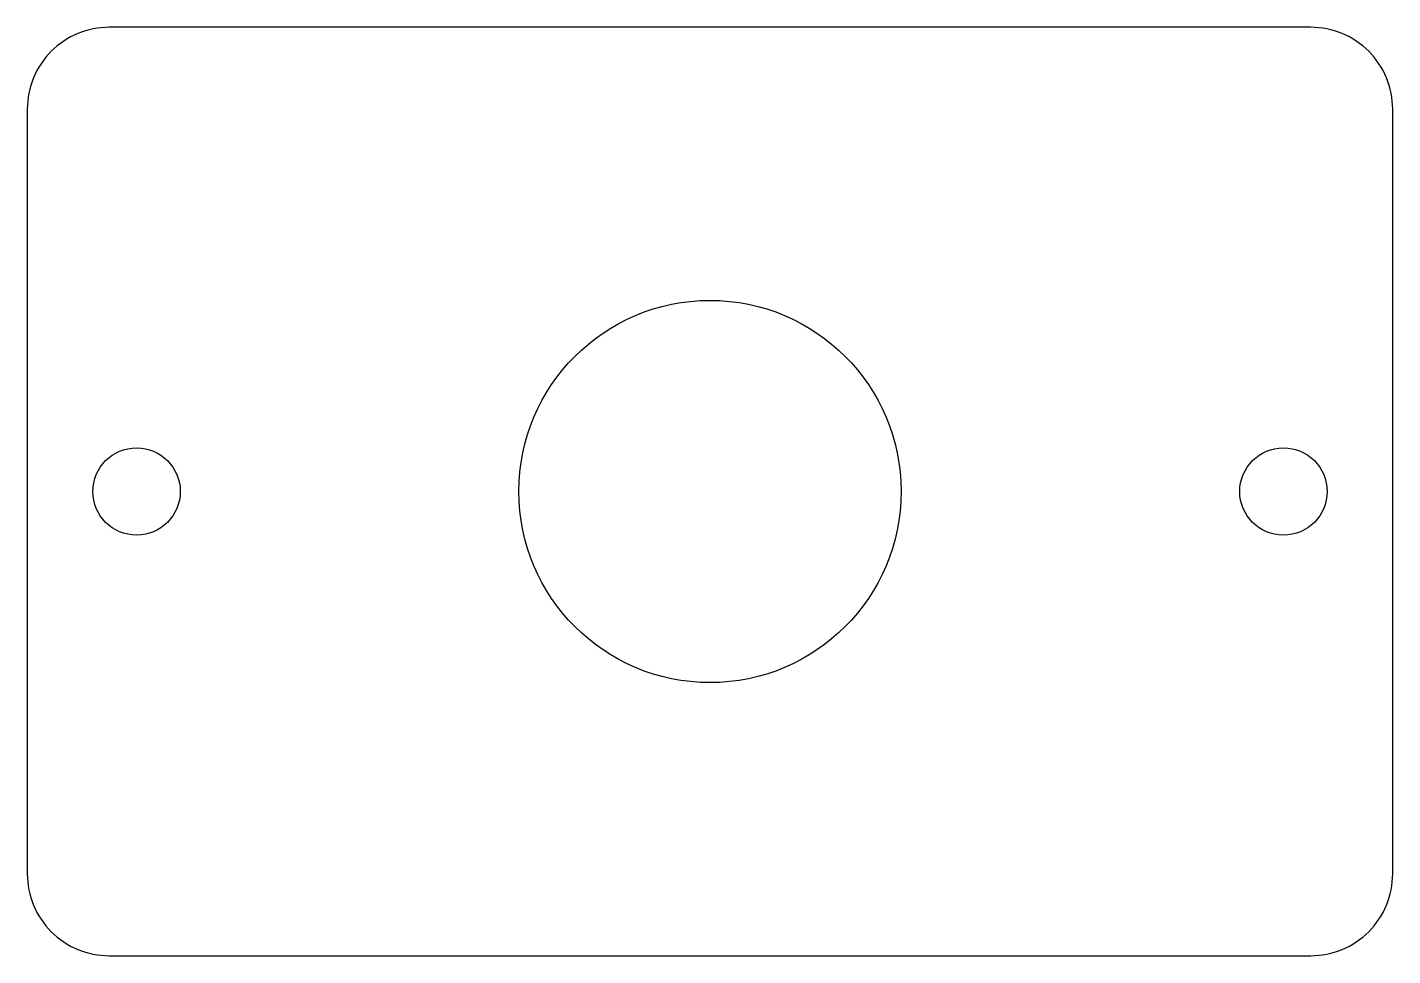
# Model space of a CAD drawing. Header units: millimetres. Extents: x -25 to 25, y -83 to -49.
import ezdxf

# ---------------------------------------------------------------- set-up
doc = ezdxf.new("R2010")
doc.units = ezdxf.units.MM
doc.layers.get('0').update_dxf_attribs({"linetype": 'CONTINUOUS'})

msp = doc.modelspace()

# ---------------------------------------------------------------- linework, layer by layer
msp.add_lwpolyline([(22, -83, 0.414214), (25, -80), (25, -52, 0.414214), (22, -49), (-22, -49, 0.414214), (-25, -52), (-25, -80, 0.414214), (-22, -83)], format="xyb", close=True)
for centre, radius in [((0, -66), 7), ((-21, -66), 1.6), ((21, -66), 1.6)]:
    msp.add_circle(centre, radius)

doc.saveas('drawing.dxf')
